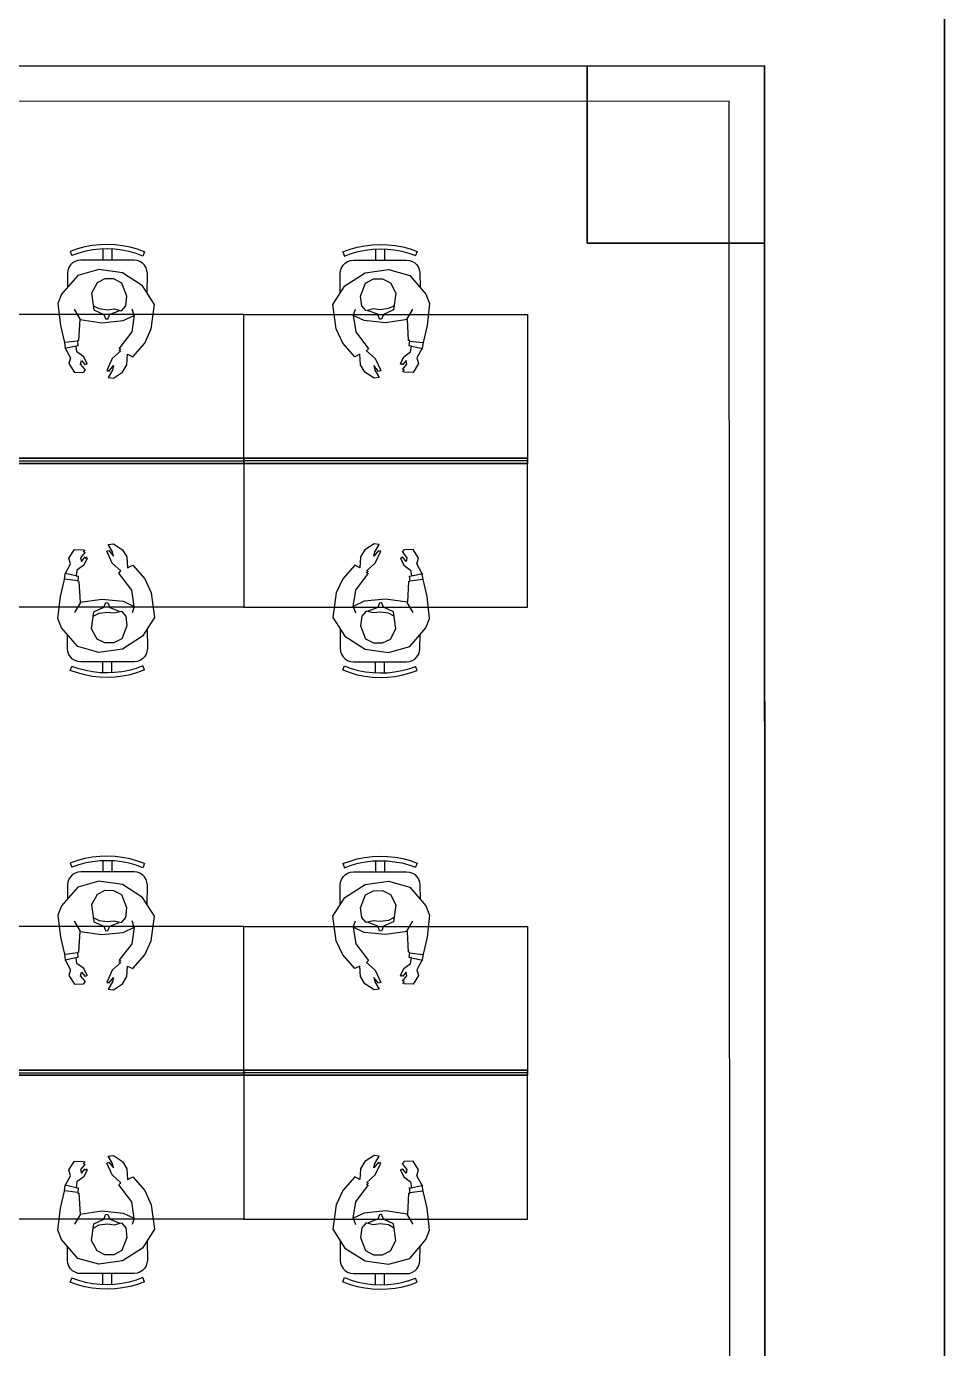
# Model space of a CAD drawing. Extents: x 0 to 23.4, y 0 to 16.5.
# Drawn here: x 17.657 to 19.016, y 11.18 to 13.137 of the extents above; entities that cross this region are included whole.
import ezdxf

# ---------------------------------------------------------------- set-up
doc = ezdxf.new("R2010")
doc.units = 0
doc.layers.get('0').update_dxf_attribs({"linetype": 'CONTINUOUS'})

msp = doc.modelspace()

# ---------------------------------------------------------------- linework, layer by layer
at = {"color": 0}
for points in [[(19.0161, 0.45627), (19.0161, 16.0978)], [(19.0161, 16.0978), (19.0161, 0.45627)], [(19.0161, 16.0978), (19.0161, 0.45627)], [(18.7535, 3.89535), (18.7494, 13.0786), (0.64551, 13.0708), (0.64947, 3.88758), (8.79889, 3.89106)], [(17.0065, 3.89464), (0.64947, 3.88758), (0.64551, 13.0708), (18.7494, 13.0786), (18.7535, 3.89535), (17.2431, 3.89469)], [(18.4871, 13.0782), (16.4976, 13.0774)], [(18.7013, 3.89535), (18.6972, 13.0263), (0.69781, 13.0186), (0.70171, 3.93983), (8.79883, 3.94336)], [(17.8319, 12.8032), (17.8214, 12.8071), (17.8104, 12.8102), (17.7993, 12.8124), (17.7882, 12.8138), (17.7769, 12.8142), (17.7657, 12.8139), (17.7544, 12.8127), (17.7433, 12.8107), (17.7324, 12.8077), (17.7217, 12.804)], [(17.7217, 12.804), (17.7242, 12.7979)], [(17.8294, 12.7972), (17.8193, 12.8009), (17.8089, 12.8038), (17.7983, 12.8059), (17.7876, 12.8072), (17.7769, 12.8077), (17.7661, 12.8073), (17.7554, 12.8062), (17.7449, 12.8043), (17.7344, 12.8015), (17.7242, 12.7979)], [(17.7703, 12.8077), (17.7703, 12.7912)], [(17.7835, 12.8077), (17.7835, 12.7912)], [(17.8319, 12.8032), (17.8294, 12.7972)], [(18.1254, 12.8032), (18.136, 12.8071), (18.1468, 12.8102), (18.1579, 12.8124), (18.1692, 12.8138), (18.1804, 12.8142), (18.1917, 12.8139), (18.2029, 12.8127), (18.214, 12.8106), (18.2249, 12.8077), (18.2356, 12.804)], [(18.1254, 12.8032), (18.1279, 12.7972)], [(18.1279, 12.7972), (18.1379, 12.8009), (18.1483, 12.8038), (18.1589, 12.8059), (18.1696, 12.8072), (18.1804, 12.8077), (18.1913, 12.8073), (18.2019, 12.8062), (18.2125, 12.8043), (18.2229, 12.8015), (18.2331, 12.7979)], [(18.1739, 12.8077), (18.1739, 12.7912)], [(18.1869, 12.8077), (18.1869, 12.7912)], [(18.2356, 12.804), (18.2331, 12.7979)], [(18.7496, 12.8159), (18.7507, 10.1048)], [(17.7376, 12.7912), (17.7332, 12.7908), (17.729, 12.7893), (17.7253, 12.787), (17.7222, 12.7839), (17.7197, 12.7802), (17.7183, 12.776), (17.7178, 12.7716)], [(17.8163, 12.7911), (17.7376, 12.7912)], [(17.836, 12.7714), (17.8354, 12.7758), (17.834, 12.7799), (17.8317, 12.7836), (17.8286, 12.7868), (17.8249, 12.7891), (17.8207, 12.7906), (17.8163, 12.7911)], [(18.1214, 12.7714), (18.1218, 12.7758), (18.1233, 12.7799), (18.1257, 12.7836), (18.1288, 12.7868), (18.1325, 12.7891), (18.1367, 12.7906), (18.141, 12.7911)], [(18.141, 12.7911), (18.2197, 12.7912)], [(18.2197, 12.7912), (18.2242, 12.7908), (18.2283, 12.7893), (18.2321, 12.787), (18.2351, 12.7839), (18.2375, 12.7802), (18.239, 12.776), (18.2394, 12.7716)], [(17.7329, 12.7686), (17.7089, 12.7407)], [(17.7178, 12.7716), (17.7178, 12.751)], [(17.7642, 12.7773), (17.7329, 12.7686)], [(17.7731, 12.7633), (17.7617, 12.7577)], [(17.7992, 12.7724), (17.7642, 12.7773)], [(17.7865, 12.7633), (17.7731, 12.7633)], [(17.7983, 12.7571), (17.7865, 12.7633)], [(17.829, 12.7533), (17.7992, 12.7724)], [(17.8358, 12.7424), (17.836, 12.7714)], [(18.1214, 12.7424), (18.1214, 12.7714)], [(18.1282, 12.7533), (18.1582, 12.7724)], [(18.1582, 12.7724), (18.1932, 12.7773)], [(18.1589, 12.7571), (18.1708, 12.7633)], [(18.1708, 12.7633), (18.1843, 12.7633)], [(18.1843, 12.7633), (18.1957, 12.7577)], [(18.1932, 12.7773), (18.2244, 12.7686)], [(18.2244, 12.7686), (18.2483, 12.7407)], [(18.2394, 12.7716), (18.2396, 12.751)], [(17.7089, 12.7407), (17.7036, 12.727)], [(17.7617, 12.7577), (17.7533, 12.7421)], [(17.7533, 12.7421), (17.7569, 12.7173)], [(17.8056, 12.7379), (17.7983, 12.7571)], [(17.8465, 12.7254), (17.829, 12.7533)], [(18.1108, 12.7254), (18.1282, 12.7533)], [(18.1517, 12.7379), (18.1589, 12.7571)], [(18.1957, 12.7577), (18.204, 12.7421)], [(18.204, 12.7421), (18.2004, 12.7173)], [(18.2483, 12.7407), (18.2536, 12.727)], [(17.7036, 12.727), (17.7072, 12.6943)], [(17.7569, 12.7232), (17.7646, 12.7193)], [(17.7975, 12.7162), (17.804, 12.7234)], [(17.804, 12.7234), (17.8056, 12.7379)], [(17.8418, 12.6892), (17.8465, 12.7254)], [(18.1156, 12.6892), (18.1108, 12.7254)], [(18.1533, 12.7234), (18.1517, 12.7379)], [(18.1597, 12.7162), (18.1533, 12.7234)], [(18.2004, 12.7232), (18.1928, 12.7193)], [(18.2536, 12.727), (18.25, 12.6943)], [(17.9786, 12.7104), (17.5587, 12.7104)], [(17.7369, 12.7034), (17.7282, 12.7183)], [(17.7346, 12.6722), (17.7364, 12.703)], [(17.7364, 12.703), (17.7686, 12.6982)], [(17.7569, 12.7173), (17.7715, 12.7105)], [(17.7646, 12.7193), (17.7768, 12.7176)], [(17.7686, 12.6982), (17.8003, 12.7016)], [(17.7715, 12.7105), (17.7747, 12.7035)], [(17.7775, 12.7039), (17.7747, 12.7035)], [(17.7768, 12.7176), (17.7871, 12.7189)], [(17.7775, 12.7039), (17.7803, 12.7109)], [(17.7803, 12.7109), (17.7944, 12.716)], [(17.7871, 12.7189), (17.7975, 12.7162)], [(17.8003, 12.7016), (17.8165, 12.7092)], [(17.8165, 12.7092), (17.8129, 12.6848)], [(17.8165, 12.7092), (17.8133, 12.7185)], [(17.9786, 12.4939), (17.9786, 12.7104)], [(17.9786, 12.7104), (18.3986, 12.7104)], [(17.9786, 12.4939), (17.9786, 12.7104)], [(18.1408, 12.7092), (18.144, 12.7185)], [(18.1408, 12.7092), (18.1444, 12.6848)], [(18.1571, 12.7016), (18.1408, 12.7092)], [(18.1886, 12.6982), (18.1571, 12.7016)], [(18.1701, 12.7189), (18.1597, 12.7162)], [(18.1771, 12.7109), (18.1628, 12.716)], [(18.1804, 12.7176), (18.1701, 12.7189)], [(18.1797, 12.7039), (18.1771, 12.7109)], [(18.1825, 12.7039), (18.1797, 12.7035)], [(18.1928, 12.7193), (18.1804, 12.7176)], [(18.1858, 12.7105), (18.1825, 12.7035)], [(18.2004, 12.7173), (18.1858, 12.7105)], [(18.221, 12.703), (18.1886, 12.6982)], [(18.2203, 12.7034), (18.229, 12.7183)], [(18.2228, 12.6722), (18.221, 12.703)], [(18.3986, 12.7104), (18.3986, 12.4939)], [(17.7072, 12.6943), (17.7131, 12.6691)], [(17.8129, 12.6848), (17.7939, 12.66)], [(17.8321, 12.6683), (17.8418, 12.6892)], [(18.1253, 12.6683), (18.1156, 12.6892)], [(18.1444, 12.6848), (18.1635, 12.66)], [(18.25, 12.6943), (18.2442, 12.6691)], [(17.7131, 12.6691), (17.7144, 12.6609)], [(17.7333, 12.6713), (17.7136, 12.669)], [(17.7306, 12.664), (17.7138, 12.6605)], [(17.7337, 12.6643), (17.7306, 12.664)], [(17.7317, 12.6553), (17.7306, 12.664)], [(17.7346, 12.6722), (17.7329, 12.672)], [(17.7337, 12.6643), (17.7329, 12.672)], [(17.8144, 12.6478), (17.8321, 12.6683)], [(18.1429, 12.6478), (18.1253, 12.6683)], [(18.2244, 12.6722), (18.2228, 12.672)], [(18.2235, 12.6643), (18.2244, 12.672)], [(18.2268, 12.6643), (18.2235, 12.664)], [(18.224, 12.6713), (18.2436, 12.669)], [(18.2256, 12.6553), (18.2268, 12.664)], [(18.2268, 12.664), (18.2436, 12.6605)], [(18.2442, 12.6691), (18.2429, 12.6609)], [(17.7144, 12.6609), (17.7222, 12.6463)], [(17.7222, 12.6463), (17.7197, 12.6379)], [(17.7418, 12.6482), (17.7317, 12.6553)], [(17.7371, 12.637), (17.7383, 12.6426)], [(17.7383, 12.6426), (17.7438, 12.6361)], [(17.7467, 12.6375), (17.7418, 12.6482)], [(17.784, 12.6453), (17.7758, 12.6276)], [(17.7968, 12.6567), (17.784, 12.6453)], [(17.7968, 12.66), (17.7939, 12.6567)], [(17.8058, 12.636), (17.8068, 12.6518)], [(17.8068, 12.6518), (17.8144, 12.6478)], [(18.1506, 12.6518), (18.1429, 12.6478)], [(18.1514, 12.636), (18.1506, 12.6518)], [(18.1635, 12.66), (18.1604, 12.6567)], [(18.1604, 12.6567), (18.1732, 12.6453)], [(18.1732, 12.6453), (18.1815, 12.6276)], [(18.2106, 12.6375), (18.2156, 12.6482)], [(18.219, 12.6426), (18.2136, 12.6361)], [(18.2156, 12.6482), (18.2256, 12.6553)], [(18.2203, 12.637), (18.219, 12.6426)], [(18.2429, 12.6609), (18.2351, 12.6463)], [(18.2351, 12.6463), (18.2376, 12.6379)], [(17.7197, 12.6379), (17.7279, 12.6248)], [(17.7279, 12.6248), (17.7413, 12.6255)], [(17.7438, 12.6291), (17.7371, 12.637)], [(17.7438, 12.6291), (17.7413, 12.6255)], [(17.7467, 12.6375), (17.7438, 12.6361)], [(17.7792, 12.6276), (17.7758, 12.6263)], [(17.7844, 12.6283), (17.7782, 12.6175)], [(17.7792, 12.6263), (17.786, 12.6349)], [(17.786, 12.6349), (17.7844, 12.6283)], [(17.7857, 12.6163), (17.7994, 12.6252)], [(17.7994, 12.6252), (17.8058, 12.636)], [(18.1578, 12.6252), (18.1514, 12.636)], [(18.1717, 12.6163), (18.1578, 12.6252)], [(18.1714, 12.6349), (18.1729, 12.6283)], [(18.1781, 12.6263), (18.1714, 12.6349)], [(18.1729, 12.6283), (18.179, 12.6175)], [(18.1815, 12.6276), (18.1781, 12.6263)], [(18.2136, 12.6375), (18.2106, 12.6361)], [(18.2136, 12.6291), (18.2203, 12.637)], [(18.216, 12.6291), (18.2136, 12.6255)], [(18.2294, 12.6248), (18.216, 12.6255)], [(18.2376, 12.6379), (18.2294, 12.6248)], [(17.7782, 12.6175), (17.7857, 12.6163)], [(18.179, 12.6175), (18.1717, 12.6163)], [(17.5587, 12.4939), (17.9786, 12.4939)], [(17.5587, 12.4939), (17.9786, 12.4939)], [(17.9786, 12.4978), (17.9786, 12.4939)], [(17.9786, 12.4978), (17.9786, 12.4939)], [(17.9786, 12.4939), (17.9786, 12.2773)], [(17.9786, 12.4899), (17.9786, 12.4939)], [(18.3986, 12.4939), (17.9786, 12.4939)], [(17.9786, 12.4939), (17.9786, 12.2773)], [(17.9786, 12.4899), (17.9786, 12.4939)], [(18.3986, 12.4939), (17.9786, 12.4939)], [(18.3986, 12.2773), (18.3986, 12.4939)], [(17.7782, 12.3702), (17.7857, 12.3714)], [(17.7844, 12.3594), (17.7782, 12.3702)], [(17.7857, 12.3714), (17.7994, 12.3625)], [(18.1717, 12.3714), (18.1578, 12.3625)], [(18.179, 12.3702), (18.1717, 12.3714)], [(18.1729, 12.3594), (18.179, 12.3702)], [(17.7197, 12.3498), (17.7279, 12.3628)], [(17.7222, 12.3414), (17.7197, 12.3498)], [(17.7279, 12.3628), (17.7413, 12.3622)], [(17.7438, 12.3586), (17.7371, 12.3506)], [(17.7371, 12.3506), (17.7383, 12.3451)], [(17.7383, 12.3451), (17.7438, 12.3517)], [(17.7413, 12.3586), (17.7438, 12.3622)], [(17.7467, 12.3502), (17.7418, 12.3395)], [(17.7438, 12.3502), (17.7467, 12.3517)], [(17.7758, 12.3601), (17.7792, 12.3614)], [(17.784, 12.3424), (17.7758, 12.3601)], [(17.7792, 12.3614), (17.786, 12.3529)], [(17.786, 12.3529), (17.7844, 12.3594)], [(17.7994, 12.3625), (17.8058, 12.3517)], [(17.8058, 12.3517), (17.8068, 12.3359)], [(18.1514, 12.3517), (18.1506, 12.3359)], [(18.1578, 12.3625), (18.1514, 12.3517)], [(18.1781, 12.3614), (18.1714, 12.3529)], [(18.1714, 12.3529), (18.1729, 12.3594)], [(18.1732, 12.3424), (18.1815, 12.3601)], [(18.1781, 12.3601), (18.1815, 12.3614)], [(18.2106, 12.3502), (18.2136, 12.3517)], [(18.2106, 12.3502), (18.2156, 12.3395)], [(18.2136, 12.3586), (18.216, 12.3622)], [(18.2136, 12.3586), (18.2203, 12.3506)], [(18.219, 12.3451), (18.2136, 12.3517)], [(18.2294, 12.3628), (18.216, 12.3622)], [(18.2203, 12.3506), (18.219, 12.3451)], [(18.2376, 12.3498), (18.2294, 12.3628)], [(18.2351, 12.3414), (18.2376, 12.3498)], [(17.7144, 12.3268), (17.7222, 12.3414)], [(17.7317, 12.3324), (17.7306, 12.3237)], [(17.7418, 12.3395), (17.7317, 12.3324)], [(17.7968, 12.331), (17.784, 12.3424)], [(17.7939, 12.3277), (17.7968, 12.331)], [(17.8068, 12.3359), (17.8144, 12.3398)], [(17.8144, 12.3398), (17.8321, 12.3193)], [(18.1429, 12.3398), (18.1253, 12.3193)], [(18.1506, 12.3359), (18.1429, 12.3398)], [(18.1604, 12.331), (18.1732, 12.3424)], [(18.1604, 12.3277), (18.1635, 12.331)], [(18.2156, 12.3395), (18.2256, 12.3324)], [(18.2256, 12.3324), (18.2268, 12.3237)], [(18.2429, 12.3268), (18.2351, 12.3414)], [(17.7072, 12.2933), (17.7131, 12.3186)], [(17.7131, 12.3186), (17.7144, 12.3268)], [(17.7333, 12.3163), (17.7136, 12.3187)], [(17.7306, 12.3237), (17.7138, 12.3272)], [(17.7306, 12.3233), (17.7337, 12.3237)], [(17.7337, 12.3233), (17.7329, 12.3157)], [(17.7329, 12.3155), (17.7346, 12.3157)], [(17.7346, 12.3155), (17.7364, 12.2847)], [(17.8129, 12.3028), (17.7939, 12.3277)], [(17.8321, 12.3193), (17.8418, 12.2985)], [(18.1253, 12.3193), (18.1156, 12.2985)], [(18.1444, 12.3028), (18.1635, 12.3277)], [(18.2228, 12.3155), (18.221, 12.2847)], [(18.2228, 12.3155), (18.2244, 12.3157)], [(18.2235, 12.3233), (18.2268, 12.3237)], [(18.2235, 12.3233), (18.2244, 12.3157)], [(18.224, 12.3163), (18.2436, 12.3187)], [(18.2268, 12.3237), (18.2436, 12.3272)], [(18.2442, 12.3186), (18.2429, 12.3268)], [(18.25, 12.2933), (18.2442, 12.3186)], [(17.7036, 12.2607), (17.7072, 12.2933)], [(17.8165, 12.2785), (17.8129, 12.3028)], [(17.8418, 12.2985), (17.8465, 12.2623)], [(18.1156, 12.2985), (18.1108, 12.2623)], [(18.1408, 12.2785), (18.1444, 12.3028)], [(18.2536, 12.2607), (18.25, 12.2933)], [(17.9786, 12.2773), (17.5587, 12.2773)], [(17.7369, 12.2843), (17.7282, 12.2695)], [(17.7364, 12.2847), (17.7686, 12.2895)], [(17.7533, 12.2456), (17.7569, 12.2704)], [(17.7569, 12.2704), (17.7715, 12.2772)], [(17.7646, 12.2684), (17.7768, 12.2702)], [(17.7686, 12.2895), (17.8003, 12.2861)], [(17.7715, 12.2772), (17.7747, 12.2842)], [(17.7747, 12.2839), (17.7775, 12.2842)], [(17.7768, 12.2702), (17.7871, 12.2689)], [(17.7775, 12.2839), (17.7803, 12.2768)], [(17.7803, 12.2768), (17.7944, 12.2717)], [(17.7871, 12.2689), (17.7975, 12.2715)], [(17.7975, 12.2715), (17.804, 12.2643)], [(17.8003, 12.2861), (17.8165, 12.2785)], [(17.8165, 12.2785), (17.8133, 12.2692)], [(17.9786, 12.2773), (18.3986, 12.2773)], [(18.1571, 12.2861), (18.1408, 12.2785)], [(18.1408, 12.2785), (18.144, 12.2692)], [(18.1597, 12.2715), (18.1533, 12.2643)], [(18.1886, 12.2895), (18.1571, 12.2861)], [(18.1701, 12.2689), (18.1597, 12.2715)], [(18.1771, 12.2768), (18.1628, 12.2717)], [(18.1804, 12.2702), (18.1701, 12.2689)], [(18.1797, 12.2839), (18.1771, 12.2768)], [(18.1797, 12.2839), (18.1825, 12.2842)], [(18.1928, 12.2684), (18.1804, 12.2702)], [(18.1858, 12.2772), (18.1825, 12.2842)], [(18.2004, 12.2704), (18.1858, 12.2772)], [(18.221, 12.2847), (18.1886, 12.2895)], [(18.204, 12.2456), (18.2004, 12.2704)], [(18.2203, 12.2843), (18.229, 12.2695)], [(17.7089, 12.247), (17.7036, 12.2607)], [(17.7569, 12.2644), (17.7646, 12.2684)], [(17.804, 12.2643), (17.8056, 12.2498)], [(17.8465, 12.2623), (17.829, 12.2344)], [(18.1108, 12.2623), (18.1282, 12.2344)], [(18.1533, 12.2643), (18.1517, 12.2498)], [(18.2004, 12.2644), (18.1928, 12.2684)], [(18.2483, 12.247), (18.2536, 12.2607)], [(17.7329, 12.2191), (17.7089, 12.247)], [(17.7178, 12.2161), (17.7178, 12.2367)], [(17.7617, 12.23), (17.7533, 12.2456)], [(17.8056, 12.2498), (17.7983, 12.2306)], [(17.829, 12.2344), (17.7992, 12.2153)], [(17.8358, 12.2453), (17.836, 12.2163)], [(18.1214, 12.2453), (18.1214, 12.2163)], [(18.1282, 12.2344), (18.1582, 12.2153)], [(18.1517, 12.2498), (18.1589, 12.2306)], [(18.1957, 12.23), (18.204, 12.2456)], [(18.2244, 12.2191), (18.2483, 12.247)], [(18.2394, 12.2161), (18.2396, 12.2367)], [(17.7376, 12.1965), (17.7332, 12.1969), (17.729, 12.1984), (17.7253, 12.2007), (17.7222, 12.2038), (17.7197, 12.2076), (17.7183, 12.2117), (17.7178, 12.2161)], [(17.7642, 12.2104), (17.7329, 12.2191)], [(17.7731, 12.2244), (17.7617, 12.23)], [(17.7992, 12.2153), (17.7642, 12.2104)], [(17.7865, 12.2244), (17.7731, 12.2244)], [(17.7983, 12.2306), (17.7865, 12.2244)], [(17.836, 12.2163), (17.8354, 12.212), (17.834, 12.2078), (17.8317, 12.204), (17.8286, 12.201), (17.8249, 12.1986), (17.8207, 12.1971), (17.8163, 12.1966)], [(18.1214, 12.2163), (18.1218, 12.212), (18.1233, 12.2078), (18.1257, 12.204), (18.1288, 12.201), (18.1325, 12.1986), (18.1367, 12.1971), (18.141, 12.1966)], [(18.1582, 12.2153), (18.1932, 12.2104)], [(18.1589, 12.2306), (18.1708, 12.2244)], [(18.1708, 12.2244), (18.1843, 12.2244)], [(18.1843, 12.2244), (18.1957, 12.23)], [(18.1932, 12.2104), (18.2244, 12.2191)], [(18.2197, 12.1965), (18.2242, 12.1969), (18.2283, 12.1984), (18.2321, 12.2007), (18.2351, 12.2038), (18.2375, 12.2076), (18.239, 12.2117), (18.2394, 12.2161)], [(17.8163, 12.1966), (17.7376, 12.1965)], [(17.7703, 12.18), (17.7703, 12.1965)], [(17.7835, 12.18), (17.7835, 12.1966)], [(18.141, 12.1966), (18.2197, 12.1965)], [(18.1739, 12.18), (18.1739, 12.1966)], [(18.1869, 12.18), (18.1869, 12.1965)], [(17.7217, 12.1837), (17.7242, 12.1898)], [(17.8319, 12.1845), (17.8214, 12.1806), (17.8104, 12.1775), (17.7993, 12.1753), (17.7882, 12.1739), (17.7769, 12.1734), (17.7657, 12.1738), (17.7544, 12.175), (17.7433, 12.1771), (17.7324, 12.18), (17.7217, 12.1837)], [(17.8294, 12.1905), (17.8193, 12.1868), (17.8089, 12.1839), (17.7983, 12.1818), (17.7876, 12.1805), (17.7769, 12.18), (17.7661, 12.1803), (17.7554, 12.1815), (17.7449, 12.1835), (17.7344, 12.1862), (17.7242, 12.1898)], [(17.8319, 12.1845), (17.8294, 12.1905)], [(18.1254, 12.1845), (18.1279, 12.1905)], [(18.1254, 12.1845), (18.136, 12.1806), (18.1468, 12.1775), (18.1579, 12.1753), (18.1692, 12.1739), (18.1804, 12.1734), (18.1917, 12.1738), (18.2029, 12.175), (18.214, 12.1771), (18.2249, 12.18), (18.2356, 12.1837)], [(18.1279, 12.1905), (18.1379, 12.1868), (18.1483, 12.1839), (18.1589, 12.1818), (18.1696, 12.1805), (18.1804, 12.18), (18.1913, 12.1803), (18.2019, 12.1815), (18.2125, 12.1835), (18.2229, 12.1862), (18.2331, 12.1898)], [(18.2356, 12.1837), (18.2331, 12.1898)], [(17.8319, 11.8978), (17.8214, 11.9016), (17.8104, 11.9047), (17.7993, 11.9069), (17.7882, 11.9083), (17.7769, 11.9088), (17.7657, 11.9084), (17.7544, 11.9072), (17.7433, 11.9052), (17.7324, 11.9023), (17.7217, 11.8985)], [(17.7217, 11.8985), (17.7242, 11.8925)], [(17.8294, 11.8917), (17.8193, 11.8954), (17.8089, 11.8983), (17.7983, 11.9004), (17.7876, 11.9018), (17.7769, 11.9022), (17.7661, 11.9019), (17.7554, 11.9007), (17.7449, 11.8988), (17.7344, 11.896), (17.7242, 11.8925)], [(17.7703, 11.9022), (17.7703, 11.8857)], [(17.7835, 11.9022), (17.7835, 11.8857)], [(18.1254, 11.8978), (18.136, 11.9016), (18.1468, 11.9047), (18.1579, 11.9069), (18.1692, 11.9083), (18.1804, 11.9088), (18.1917, 11.9084), (18.2029, 11.9072), (18.214, 11.9052), (18.2249, 11.9023), (18.2356, 11.8985)], [(18.1279, 11.8917), (18.1379, 11.8954), (18.1483, 11.8983), (18.1589, 11.9004), (18.1696, 11.9018), (18.1804, 11.9022), (18.1913, 11.9019), (18.2019, 11.9007), (18.2125, 11.8988), (18.2229, 11.896), (18.2331, 11.8925)], [(18.1739, 11.9022), (18.1739, 11.8857)], [(18.1869, 11.9022), (18.1869, 11.8857)], [(18.2356, 11.8985), (18.2331, 11.8925)], [(17.7376, 11.8858), (17.7332, 11.8853), (17.729, 11.8838), (17.7253, 11.8815), (17.7222, 11.8784), (17.7197, 11.8747), (17.7183, 11.8706), (17.7178, 11.8662)], [(17.8163, 11.8856), (17.7376, 11.8858)], [(17.836, 11.8659), (17.8354, 11.8703), (17.834, 11.8745), (17.8317, 11.8782), (17.8286, 11.8813), (17.8249, 11.8837), (17.8207, 11.8851), (17.8163, 11.8856)], [(17.8319, 11.8978), (17.8294, 11.8917)], [(18.1214, 11.8659), (18.1218, 11.8703), (18.1233, 11.8745), (18.1257, 11.8782), (18.1288, 11.8813), (18.1325, 11.8837), (18.1367, 11.8851), (18.141, 11.8856)], [(18.1254, 11.8978), (18.1279, 11.8917)], [(18.141, 11.8856), (18.2197, 11.8858)], [(18.2197, 11.8858), (18.2242, 11.8853), (18.2283, 11.8838), (18.2321, 11.8815), (18.2351, 11.8784), (18.2375, 11.8747), (18.239, 11.8706), (18.2394, 11.8662)], [(17.7329, 11.8631), (17.7089, 11.8352)], [(17.7178, 11.8662), (17.7178, 11.8455)], [(17.7642, 11.8718), (17.7329, 11.8631)], [(17.7992, 11.8669), (17.7642, 11.8718)], [(17.829, 11.8479), (17.7992, 11.8669)], [(17.8358, 11.8369), (17.836, 11.8659)], [(18.1214, 11.8369), (18.1214, 11.8659)], [(18.1282, 11.8479), (18.1582, 11.8669)], [(18.1582, 11.8669), (18.1932, 11.8718)], [(18.1932, 11.8718), (18.2244, 11.8631)], [(18.2244, 11.8631), (18.2483, 11.8352)], [(18.2394, 11.8662), (18.2396, 11.8455)], [(17.7617, 11.8522), (17.7533, 11.8367)], [(17.7731, 11.8579), (17.7617, 11.8522)], [(17.7865, 11.8578), (17.7731, 11.8579)], [(17.7983, 11.8516), (17.7865, 11.8578)], [(17.8056, 11.8325), (17.7983, 11.8516)], [(17.8465, 11.8199), (17.829, 11.8479)], [(18.1108, 11.8199), (18.1282, 11.8479)], [(18.1517, 11.8325), (18.1589, 11.8516)], [(18.1589, 11.8516), (18.1708, 11.8578)], [(18.1708, 11.8578), (18.1843, 11.8579)], [(18.1843, 11.8579), (18.1957, 11.8522)], [(18.1957, 11.8522), (18.204, 11.8367)], [(17.7089, 11.8352), (17.7036, 11.8216)], [(17.7036, 11.8216), (17.7072, 11.7889)], [(17.7533, 11.8367), (17.7569, 11.8118)], [(17.804, 11.8179), (17.8056, 11.8325)], [(18.1533, 11.8179), (18.1517, 11.8325)], [(18.204, 11.8367), (18.2004, 11.8118)], [(18.2483, 11.8352), (18.2536, 11.8216)], [(18.2536, 11.8216), (18.25, 11.7889)], [(17.9786, 11.8049), (17.5587, 11.8049)], [(17.7369, 11.798), (17.7282, 11.8128)], [(17.7569, 11.8178), (17.7646, 11.8138)], [(17.7569, 11.8118), (17.7715, 11.8051)], [(17.7646, 11.8138), (17.7768, 11.8121)], [(17.7715, 11.8051), (17.7747, 11.798)], [(17.7768, 11.8121), (17.7871, 11.8134)], [(17.7775, 11.7984), (17.7803, 11.8054)], [(17.7803, 11.8054), (17.7944, 11.8105)], [(17.7871, 11.8134), (17.7975, 11.8107)], [(17.7975, 11.8107), (17.804, 11.8179)], [(17.8003, 11.7961), (17.8165, 11.8038)], [(17.8165, 11.8038), (17.8129, 11.7793)], [(17.8165, 11.8038), (17.8133, 11.813)], [(17.8418, 11.7837), (17.8465, 11.8199)], [(17.9786, 11.5884), (17.9786, 11.8049)], [(17.9786, 11.8049), (18.3986, 11.8049)], [(17.9786, 11.5884), (17.9786, 11.8049)], [(18.1156, 11.7837), (18.1108, 11.8199)], [(18.1408, 11.8038), (18.144, 11.813)], [(18.1408, 11.8038), (18.1444, 11.7793)], [(18.1571, 11.7961), (18.1408, 11.8038)], [(18.1597, 11.8107), (18.1533, 11.8179)], [(18.1701, 11.8134), (18.1597, 11.8107)], [(18.1771, 11.8054), (18.1628, 11.8105)], [(18.1804, 11.8121), (18.1701, 11.8134)], [(18.1797, 11.7984), (18.1771, 11.8054)], [(18.1928, 11.8138), (18.1804, 11.8121)], [(18.1858, 11.8051), (18.1825, 11.798)], [(18.2004, 11.8118), (18.1858, 11.8051)], [(18.2004, 11.8178), (18.1928, 11.8138)], [(18.2203, 11.798), (18.229, 11.8128)], [(18.3986, 11.8049), (18.3986, 11.5884)], [(17.7072, 11.7889), (17.7131, 11.7637)], [(17.7346, 11.7667), (17.7364, 11.7976)], [(17.7364, 11.7976), (17.7686, 11.7928)], [(17.7686, 11.7928), (17.8003, 11.7961)], [(17.7775, 11.7984), (17.7747, 11.798)], [(17.8321, 11.7629), (17.8418, 11.7837)], [(18.1253, 11.7629), (18.1156, 11.7837)], [(18.1886, 11.7928), (18.1571, 11.7961)], [(18.1825, 11.7984), (18.1797, 11.798)], [(18.221, 11.7976), (18.1886, 11.7928)], [(18.2228, 11.7667), (18.221, 11.7976)], [(18.25, 11.7889), (18.2442, 11.7637)], [(17.7131, 11.7637), (17.7144, 11.7554)], [(17.7333, 11.7659), (17.7136, 11.7635)], [(17.7346, 11.7667), (17.7329, 11.7665)], [(17.7337, 11.7589), (17.7329, 11.7665)], [(17.8129, 11.7793), (17.7939, 11.7546)], [(17.8144, 11.7424), (17.8321, 11.7629)], [(18.1429, 11.7424), (18.1253, 11.7629)], [(18.1444, 11.7793), (18.1635, 11.7546)], [(18.2244, 11.7667), (18.2228, 11.7665)], [(18.2235, 11.7589), (18.2244, 11.7665)], [(18.224, 11.7659), (18.2436, 11.7635)], [(18.2442, 11.7637), (18.2429, 11.7554)], [(17.7306, 11.7586), (17.7138, 11.755)], [(17.7144, 11.7554), (17.7222, 11.7408)], [(17.7337, 11.7589), (17.7306, 11.7586)], [(17.7317, 11.7498), (17.7306, 11.7586)], [(17.7418, 11.7427), (17.7317, 11.7498)], [(17.7467, 11.732), (17.7418, 11.7427)], [(17.7968, 11.7513), (17.784, 11.7399)], [(17.7968, 11.7546), (17.7939, 11.7513)], [(17.8058, 11.7306), (17.8068, 11.7462)], [(17.8068, 11.7462), (17.8144, 11.7424)], [(18.1506, 11.7462), (18.1429, 11.7424)], [(18.1514, 11.7306), (18.1506, 11.7462)], [(18.1635, 11.7546), (18.1604, 11.7513)], [(18.1604, 11.7513), (18.1732, 11.7399)], [(18.2106, 11.732), (18.2156, 11.7427)], [(18.2156, 11.7427), (18.2256, 11.7498)], [(18.2268, 11.7589), (18.2235, 11.7586)], [(18.2256, 11.7498), (18.2268, 11.7586)], [(18.2268, 11.7586), (18.2436, 11.755)], [(18.2429, 11.7554), (18.2351, 11.7408)], [(17.7222, 11.7408), (17.7197, 11.7324)], [(17.7197, 11.7324), (17.7279, 11.7194)], [(17.7371, 11.7316), (17.7383, 11.7371)], [(17.7438, 11.7237), (17.7371, 11.7316)], [(17.7383, 11.7371), (17.7438, 11.7306)], [(17.7438, 11.7237), (17.7413, 11.72)], [(17.7467, 11.732), (17.7438, 11.7306)], [(17.784, 11.7399), (17.7758, 11.7221)], [(17.7792, 11.7221), (17.7758, 11.7208)], [(17.7844, 11.7228), (17.7782, 11.712)], [(17.7792, 11.7208), (17.786, 11.7294)], [(17.786, 11.7294), (17.7844, 11.7228)], [(17.7994, 11.7198), (17.8058, 11.7306)], [(18.1578, 11.7198), (18.1514, 11.7306)], [(18.1714, 11.7294), (18.1729, 11.7228)], [(18.1781, 11.7208), (18.1714, 11.7294)], [(18.1729, 11.7228), (18.179, 11.712)], [(18.1732, 11.7399), (18.1815, 11.7221)], [(18.1815, 11.7221), (18.1781, 11.7208)], [(18.2136, 11.732), (18.2106, 11.7306)], [(18.219, 11.7371), (18.2136, 11.7306)], [(18.2136, 11.7237), (18.2203, 11.7316)], [(18.216, 11.7237), (18.2136, 11.72)], [(18.2203, 11.7316), (18.219, 11.7371)], [(18.2376, 11.7324), (18.2294, 11.7194)], [(18.2351, 11.7408), (18.2376, 11.7324)], [(17.7279, 11.7194), (17.7413, 11.72)], [(17.7782, 11.712), (17.7857, 11.7108)], [(17.7857, 11.7108), (17.7994, 11.7198)], [(18.1717, 11.7108), (18.1578, 11.7198)], [(18.179, 11.712), (18.1717, 11.7108)], [(18.2294, 11.7194), (18.216, 11.72)], [(17.5587, 11.5884), (17.9786, 11.5884)], [(17.5587, 11.5884), (17.9786, 11.5884)], [(17.9786, 11.5923), (17.9786, 11.5884)], [(17.9786, 11.5923), (17.9786, 11.5884)], [(17.9786, 11.5884), (17.9786, 11.3718)], [(17.9786, 11.5845), (17.9786, 11.5884)], [(18.3986, 11.5884), (17.9786, 11.5884)], [(17.9786, 11.5884), (17.9786, 11.3718)], [(17.9786, 11.5845), (17.9786, 11.5884)], [(18.3986, 11.5884), (17.9786, 11.5884)], [(18.3986, 11.3718), (18.3986, 11.5884)], [(17.7197, 11.4444), (17.7279, 11.4574)], [(17.7279, 11.4574), (17.7413, 11.4568)], [(17.7438, 11.4531), (17.7371, 11.4452)], [(17.7413, 11.4531), (17.7438, 11.4568)], [(17.7758, 11.4546), (17.7792, 11.4559)], [(17.784, 11.437), (17.7758, 11.4546)], [(17.7782, 11.4647), (17.7857, 11.466)], [(17.7844, 11.454), (17.7782, 11.4647)], [(17.7792, 11.4559), (17.786, 11.4474)], [(17.786, 11.4474), (17.7844, 11.454)], [(17.7857, 11.466), (17.7994, 11.457)], [(17.7994, 11.457), (17.8058, 11.4462)], [(18.1578, 11.457), (18.1514, 11.4462)], [(18.1717, 11.466), (18.1578, 11.457)], [(18.1781, 11.4559), (18.1714, 11.4474)], [(18.1714, 11.4474), (18.1729, 11.454)], [(18.179, 11.4647), (18.1717, 11.466)], [(18.1729, 11.454), (18.179, 11.4647)], [(18.1732, 11.437), (18.1815, 11.4546)], [(18.1781, 11.4546), (18.1815, 11.4559)], [(18.2136, 11.4531), (18.216, 11.4568)], [(18.2136, 11.4531), (18.2203, 11.4452)], [(18.2294, 11.4574), (18.216, 11.4568)], [(18.2376, 11.4444), (18.2294, 11.4574)], [(17.7144, 11.4214), (17.7222, 11.4359)], [(17.7222, 11.4359), (17.7197, 11.4444)], [(17.7418, 11.4341), (17.7317, 11.427)], [(17.7371, 11.4452), (17.7383, 11.4396)], [(17.7383, 11.4396), (17.7438, 11.4462)], [(17.7467, 11.4448), (17.7418, 11.4341)], [(17.7438, 11.4448), (17.7467, 11.4462)], [(17.7968, 11.4256), (17.784, 11.437)], [(17.8058, 11.4462), (17.8068, 11.4305)], [(17.8068, 11.4305), (17.8144, 11.4343)], [(17.8144, 11.4343), (17.8321, 11.4139)], [(18.1429, 11.4343), (18.1253, 11.4139)], [(18.1506, 11.4305), (18.1429, 11.4343)], [(18.1514, 11.4462), (18.1506, 11.4305)], [(18.1604, 11.4256), (18.1732, 11.437)], [(18.2106, 11.4448), (18.2136, 11.4462)], [(18.2106, 11.4448), (18.2156, 11.4341)], [(18.219, 11.4396), (18.2136, 11.4462)], [(18.2156, 11.4341), (18.2256, 11.427)], [(18.2203, 11.4452), (18.219, 11.4396)], [(18.2351, 11.4359), (18.2376, 11.4444)], [(18.2429, 11.4214), (18.2351, 11.4359)], [(17.7072, 11.3879), (17.7131, 11.4131)], [(17.7131, 11.4131), (17.7144, 11.4214)], [(17.7333, 11.4109), (17.7136, 11.4133)], [(17.7306, 11.4182), (17.7138, 11.4218)], [(17.7317, 11.427), (17.7306, 11.4182)], [(17.7306, 11.4179), (17.7337, 11.4182)], [(17.7337, 11.4179), (17.7329, 11.4103)], [(17.7329, 11.4101), (17.7346, 11.4103)], [(17.7346, 11.4101), (17.7364, 11.3792)], [(17.7939, 11.4222), (17.7968, 11.4256)], [(17.8129, 11.3974), (17.7939, 11.4222)], [(17.8321, 11.4139), (17.8418, 11.393)], [(18.1253, 11.4139), (18.1156, 11.393)], [(18.1444, 11.3974), (18.1635, 11.4222)], [(18.1604, 11.4222), (18.1635, 11.4256)], [(18.2228, 11.4101), (18.221, 11.3792)], [(18.2228, 11.4101), (18.2244, 11.4103)], [(18.2235, 11.4179), (18.2268, 11.4182)], [(18.2235, 11.4179), (18.2244, 11.4103)], [(18.224, 11.4109), (18.2436, 11.4133)], [(18.2256, 11.427), (18.2268, 11.4182)], [(18.2268, 11.4182), (18.2436, 11.4218)], [(18.2442, 11.4131), (18.2429, 11.4214)], [(18.25, 11.3879), (18.2442, 11.4131)], [(17.8165, 11.373), (17.8129, 11.3974)], [(17.8418, 11.393), (17.8465, 11.3568)], [(18.1156, 11.393), (18.1108, 11.3568)], [(18.1408, 11.373), (18.1444, 11.3974)], [(17.9786, 11.3718), (17.5587, 11.3718)], [(17.7036, 11.3552), (17.7072, 11.3879)], [(17.7369, 11.3788), (17.7282, 11.364)], [(17.7364, 11.3792), (17.7686, 11.384)], [(17.7569, 11.3649), (17.7715, 11.3717)], [(17.7686, 11.384), (17.8003, 11.3807)], [(17.7715, 11.3717), (17.7747, 11.3788)], [(17.7747, 11.3784), (17.7775, 11.3788)], [(17.7775, 11.3784), (17.7803, 11.3714)], [(17.7803, 11.3714), (17.7944, 11.3663)], [(17.8003, 11.3807), (17.8165, 11.373)], [(17.8165, 11.373), (17.8133, 11.3638)], [(17.9786, 11.3718), (18.3986, 11.3718)], [(18.1571, 11.3807), (18.1408, 11.373)], [(18.1408, 11.373), (18.144, 11.3638)], [(18.1886, 11.384), (18.1571, 11.3807)], [(18.1771, 11.3714), (18.1628, 11.3663)], [(18.1797, 11.3784), (18.1771, 11.3714)], [(18.1797, 11.3784), (18.1825, 11.3788)], [(18.1858, 11.3717), (18.1825, 11.3788)], [(18.2004, 11.3649), (18.1858, 11.3717)], [(18.221, 11.3792), (18.1886, 11.384)], [(18.2203, 11.3788), (18.229, 11.364)], [(18.2536, 11.3552), (18.25, 11.3879)], [(17.7089, 11.3416), (17.7036, 11.3552)], [(17.7533, 11.3401), (17.7569, 11.3649)], [(17.7569, 11.3589), (17.7646, 11.363)], [(17.7646, 11.363), (17.7768, 11.3647)], [(17.7768, 11.3647), (17.7871, 11.3634)], [(17.7871, 11.3634), (17.7975, 11.366)], [(17.7975, 11.366), (17.804, 11.3589)], [(17.804, 11.3589), (17.8056, 11.3443)], [(17.8465, 11.3568), (17.829, 11.3289)], [(18.1108, 11.3568), (18.1282, 11.3289)], [(18.1533, 11.3589), (18.1517, 11.3443)], [(18.1597, 11.366), (18.1533, 11.3589)], [(18.1701, 11.3634), (18.1597, 11.366)], [(18.1804, 11.3647), (18.1701, 11.3634)], [(18.1928, 11.363), (18.1804, 11.3647)], [(18.2004, 11.3589), (18.1928, 11.363)], [(18.204, 11.3401), (18.2004, 11.3649)], [(18.2483, 11.3416), (18.2536, 11.3552)], [(17.7329, 11.3136), (17.7089, 11.3416)], [(17.7178, 11.3106), (17.7178, 11.3312)], [(17.7617, 11.3246), (17.7533, 11.3401)], [(17.8056, 11.3443), (17.7983, 11.3252)], [(17.8358, 11.3398), (17.836, 11.3109)], [(18.1214, 11.3398), (18.1214, 11.3109)], [(18.1517, 11.3443), (18.1589, 11.3252)], [(18.1957, 11.3246), (18.204, 11.3401)], [(18.2244, 11.3136), (18.2483, 11.3416)], [(18.2394, 11.3106), (18.2396, 11.3312)], [(17.7642, 11.305), (17.7329, 11.3136)], [(17.7731, 11.3189), (17.7617, 11.3246)], [(17.7865, 11.319), (17.7731, 11.3189)], [(17.7983, 11.3252), (17.7865, 11.319)], [(17.829, 11.3289), (17.7992, 11.3098)], [(18.1282, 11.3289), (18.1582, 11.3098)], [(18.1589, 11.3252), (18.1708, 11.319)], [(18.1708, 11.319), (18.1843, 11.3189)], [(18.1843, 11.3189), (18.1957, 11.3246)], [(18.1932, 11.305), (18.2244, 11.3136)], [(17.7376, 11.291), (17.7332, 11.2914), (17.729, 11.2929), (17.7253, 11.2953), (17.7222, 11.2983), (17.7197, 11.3021), (17.7183, 11.3063), (17.7178, 11.3106)], [(17.7992, 11.3098), (17.7642, 11.305)], [(17.836, 11.3109), (17.8354, 11.3065), (17.834, 11.3023), (17.8317, 11.2986), (17.8286, 11.2955), (17.8249, 11.2931), (17.8207, 11.2917), (17.8163, 11.2911)], [(18.1214, 11.3109), (18.1218, 11.3065), (18.1233, 11.3023), (18.1257, 11.2986), (18.1288, 11.2955), (18.1325, 11.2931), (18.1367, 11.2917), (18.141, 11.2911)], [(18.1582, 11.3098), (18.1932, 11.305)], [(18.2197, 11.291), (18.2242, 11.2914), (18.2283, 11.2929), (18.2321, 11.2953), (18.2351, 11.2983), (18.2375, 11.3021), (18.239, 11.3063), (18.2394, 11.3106)], [(17.7217, 11.2782), (17.7242, 11.2843)], [(17.8319, 11.279), (17.8214, 11.2751), (17.8104, 11.2721), (17.7993, 11.2699), (17.7882, 11.2685), (17.7769, 11.268), (17.7657, 11.2683), (17.7544, 11.2695), (17.7433, 11.2716), (17.7324, 11.2745), (17.7217, 11.2782)], [(17.8294, 11.285), (17.8193, 11.2814), (17.8089, 11.2784), (17.7983, 11.2763), (17.7876, 11.275), (17.7769, 11.2745), (17.7661, 11.2749), (17.7554, 11.276), (17.7449, 11.278), (17.7344, 11.2808), (17.7242, 11.2843)], [(17.8163, 11.2911), (17.7376, 11.291)], [(17.7703, 11.2745), (17.7703, 11.2911)], [(17.7835, 11.2746), (17.7835, 11.2911)], [(17.8319, 11.279), (17.8294, 11.285)], [(18.1254, 11.279), (18.1279, 11.285)], [(18.1254, 11.279), (18.136, 11.2751), (18.1468, 11.2721), (18.1579, 11.2699), (18.1692, 11.2685), (18.1804, 11.268), (18.1917, 11.2683), (18.2029, 11.2695), (18.214, 11.2716), (18.2249, 11.2745), (18.2356, 11.2782)], [(18.1279, 11.285), (18.1379, 11.2814), (18.1483, 11.2784), (18.1589, 11.2763), (18.1696, 11.275), (18.1804, 11.2745), (18.1913, 11.2749), (18.2019, 11.276), (18.2125, 11.278), (18.2229, 11.2808), (18.2331, 11.2843)], [(18.141, 11.2911), (18.2197, 11.291)], [(18.1739, 11.2746), (18.1739, 11.2911)], [(18.1869, 11.2745), (18.1869, 11.2911)], [(18.2356, 11.2782), (18.2331, 11.2843)]]:
    msp.add_lwpolyline(points, dxfattribs=at)
for points in [[(18.7494, 13.0786), (18.7496, 12.8161), (18.4871, 12.816), (18.4871, 13.0784), (18.7494, 13.0786)], [(18.7494, 13.0786), (18.7496, 12.8161), (18.4871, 12.816), (18.4871, 13.0784), (18.7494, 13.0786)], [(18.4871, 13.0784), (18.4871, 12.816), (18.7496, 12.8161), (18.7494, 13.0786), (18.4871, 13.0784)], [(17.5587, 12.4899), (17.9786, 12.4899), (17.9786, 12.4978), (17.5587, 12.4978), (17.5587, 12.4899)], [(17.5587, 12.4978), (17.9786, 12.4978), (17.9786, 12.4899), (17.5587, 12.4899), (17.5587, 12.4978)], [(18.3986, 12.4899), (17.9786, 12.4899), (17.9786, 12.4978), (18.3986, 12.4978), (18.3986, 12.4899)], [(18.3986, 12.4978), (17.9786, 12.4978), (17.9786, 12.4899), (18.3986, 12.4899), (18.3986, 12.4978)], [(17.5587, 11.5845), (17.9786, 11.5845), (17.9786, 11.5923), (17.5587, 11.5923), (17.5587, 11.5845)], [(17.5587, 11.5923), (17.9786, 11.5923), (17.9786, 11.5845), (17.5587, 11.5845), (17.5587, 11.5923)], [(18.3986, 11.5845), (17.9786, 11.5845), (17.9786, 11.5923), (18.3986, 11.5923), (18.3986, 11.5845)], [(18.3986, 11.5923), (17.9786, 11.5923), (17.9786, 11.5845), (18.3986, 11.5845), (18.3986, 11.5923)]]:
    msp.add_lwpolyline(points, close=True, dxfattribs=at)

doc.saveas('drawing.dxf')
